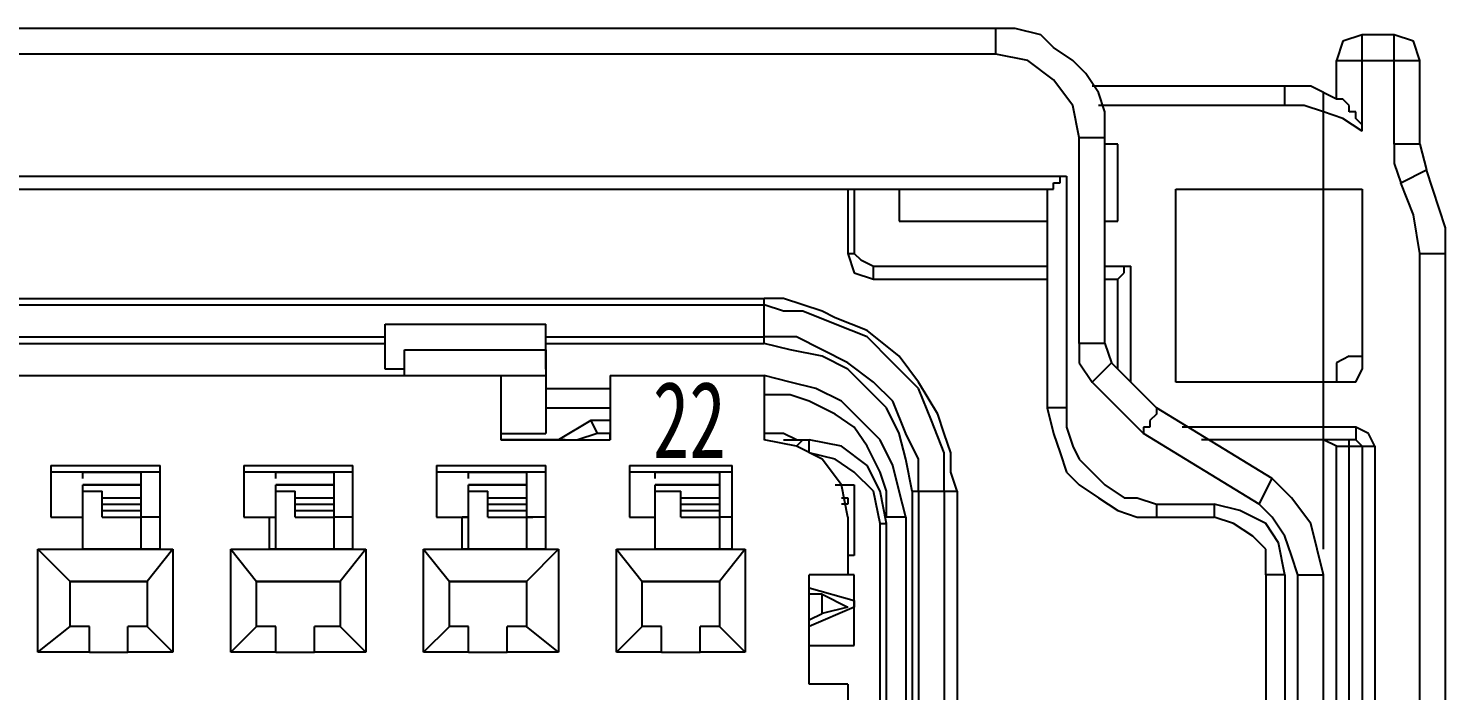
# Model space of a CAD drawing. Header units: inches. Extents: x 47316 to 59086, y 3141 to 11743.
# Drawn here: x 48992.63 to 49029.68, y 7335.3 to 7352.6 of the extents above; entities that cross this region are included whole.
import ezdxf

# ---------------------------------------------------------------- set-up
doc = ezdxf.new("R2010")
doc.units = ezdxf.units.IN
doc.header["$MEASUREMENT"] = 0
doc.styles.add('MtX_FangSong_GB2312', font='')
doc.styles.get("Standard").update_dxf_attribs({"font": ''})
doc.styles.get('MtX_FangSong_GB2312').set_extended_font_data('FangSong_GB2312')
doc.styles.get('Standard').set_extended_font_data('SimSun')
doc.linetypes.add('_VeSys_Busbar', pattern='A,0.0001,-0.125,["=",Standard,S=0.35,R=0,X=-0.15,Y=-0.175],-0.125', length=0.2501)

msp = doc.modelspace()

# ---------------------------------------------------------------- linework, layer by layer
at = {"color": 0, "linetype": 'Continuous', "lineweight": -3}
for p, q in [((49017.919, 7352.601), (48961.471, 7352.601)), ((49017.919, 7351.929), (49017.919, 7352.601)), ((49018.423, 7352.601), (49017.919, 7352.601)), ((49019.095, 7352.433), (49018.423, 7352.601)), ((49019.431, 7352.097), (49019.095, 7352.433)), ((49026.991, 7352.265), (49026.823, 7351.761)), ((49027.495, 7352.433), (49026.991, 7352.265)), ((49027.495, 7349.913), (49027.495, 7352.433)), ((49028.335, 7352.433), (49027.495, 7352.433)), ((49027.495, 7352.433), (49027.495, 7352.433)), ((49028.335, 7349.577), (49028.335, 7352.433)), ((49028.839, 7352.265), (49028.335, 7352.433)), ((49029.007, 7351.761), (49028.839, 7352.265)), ((49017.919, 7351.929), (48961.471, 7351.929)), ((49018.759, 7351.761), (49017.919, 7351.929)), ((49019.431, 7351.257), (49018.759, 7351.761)), ((49019.935, 7351.761), (49019.431, 7352.097)), ((49020.271, 7351.425), (49019.935, 7351.761)), ((49026.823, 7351.761), (49029.007, 7351.761)), ((49026.823, 7350.753), (49026.823, 7351.761)), ((49029.007, 7349.577), (49029.007, 7351.761)), ((49029.007, 7351.761), (49029.007, 7351.761)), ((49020.607, 7350.921), (49020.271, 7351.425)), ((49019.935, 7350.585), (49019.431, 7351.257)), ((49025.479, 7351.089), (49020.439, 7351.089)), ((49025.479, 7350.585), (49025.479, 7351.089)), ((49026.151, 7351.089), (49025.479, 7351.089)), ((49026.823, 7350.753), (49026.151, 7351.089)), ((49020.775, 7350.417), (49020.607, 7350.921)), ((49026.487, 7338.993), (49026.487, 7350.921)), ((49026.823, 7350.753), (49026.823, 7350.753)), ((49026.991, 7350.753), (49026.823, 7350.753)), ((49027.159, 7350.585), (49026.991, 7350.753)), ((49026.991, 7350.753), (49026.991, 7350.753)), ((49026.991, 7350.753), (49026.991, 7350.753)), ((49026.991, 7350.753), (49026.991, 7350.753)), ((49020.103, 7349.745), (49019.935, 7350.585)), ((49025.479, 7350.585), (49020.607, 7350.585)), ((49020.775, 7349.745), (49020.775, 7350.417)), ((49025.983, 7350.585), (49025.479, 7350.585)), ((49026.487, 7350.417), (49025.983, 7350.585)), ((49026.991, 7350.249), (49026.487, 7350.417)), ((49027.159, 7350.417), (49027.159, 7350.585)), ((49027.159, 7350.585), (49027.159, 7350.585)), ((49027.159, 7350.585), (49027.159, 7350.585)), ((49027.327, 7350.417), (49027.159, 7350.417)), ((49027.327, 7350.249), (49027.327, 7350.417)), ((49027.327, 7350.417), (49027.327, 7350.417)), ((49027.495, 7349.913), (49026.991, 7350.249)), ((49027.495, 7350.081), (49027.327, 7350.249)), ((49027.327, 7350.249), (49027.327, 7350.249)), ((49027.495, 7349.913), (49027.495, 7350.081)), ((49027.495, 7350.081), (49027.495, 7350.081)), ((49027.495, 7349.913), (49027.495, 7349.913)), ((49020.103, 7349.745), (49020.775, 7349.745)), ((49020.103, 7344.369), (49020.103, 7349.745)), ((49020.103, 7349.745), (49020.103, 7349.745)), ((49020.775, 7344.369), (49020.775, 7349.745)), ((49020.775, 7349.745), (49020.775, 7349.745)), ((49021.111, 7349.577), (49020.775, 7349.577)), ((49021.111, 7347.561), (49021.111, 7349.577)), ((49029.007, 7349.577), (49028.335, 7349.577)), ((49028.335, 7349.577), (49028.335, 7349.577)), ((49028.335, 7349.577), (49028.335, 7349.073)), ((49029.007, 7349.577), (49029.007, 7349.577)), ((49029.007, 7349.577), (49029.175, 7348.905)), ((49028.335, 7349.073), (49028.503, 7348.569)), ((49028.503, 7348.569), (49029.175, 7348.905)), ((49029.343, 7348.401), (49029.175, 7348.905)), ((48959.623, 7348.737), (49019.767, 7348.737)), ((49019.431, 7348.401), (49019.431, 7348.569)), ((49019.431, 7348.569), (49019.431, 7348.569)), ((49019.431, 7348.569), (49019.599, 7348.569)), ((49019.599, 7348.569), (49019.599, 7348.737)), ((49019.599, 7348.737), (49019.599, 7348.737)), ((49019.599, 7348.737), (49019.767, 7348.737)), ((49019.599, 7348.569), (49019.599, 7348.569)), ((49019.767, 7348.737), (49019.767, 7342.689)), ((49019.767, 7348.737), (49019.767, 7348.737)), ((49028.839, 7347.729), (49028.503, 7348.569)), ((48959.959, 7348.401), (49019.263, 7348.401)), ((49014.055, 7348.401), (49014.055, 7346.721)), ((49014.223, 7348.401), (49014.223, 7346.721)), ((49015.399, 7348.401), (49015.399, 7347.561)), ((49019.263, 7348.401), (49019.263, 7342.689)), ((49019.263, 7348.401), (49019.431, 7348.401)), ((49019.431, 7348.401), (49019.431, 7348.401)), ((49022.623, 7348.401), (49027.495, 7348.401)), ((49022.623, 7343.361), (49022.623, 7348.401)), ((49027.495, 7348.401), (49027.495, 7343.697)), ((49029.511, 7347.897), (49029.343, 7348.401)), ((49029.007, 7346.721), (49028.839, 7347.729)), ((49029.679, 7347.393), (49029.511, 7347.897)), ((49015.399, 7347.561), (49019.263, 7347.561)), ((49020.775, 7347.561), (49021.111, 7347.561)), ((49029.679, 7346.721), (49029.679, 7347.393)), ((49014.055, 7346.721), (49014.223, 7346.721)), ((49014.055, 7346.721), (49014.055, 7346.721)), ((49014.055, 7346.721), (49014.223, 7346.217)), ((49014.223, 7346.721), (49014.223, 7346.721)), ((49014.223, 7346.721), (49014.391, 7346.553)), ((49029.007, 7346.721), (49029.679, 7346.721)), ((49029.007, 7318.497), (49029.007, 7346.721)), ((49029.007, 7346.721), (49029.007, 7346.721)), ((49029.679, 7318.497), (49029.679, 7346.721)), ((49029.679, 7346.721), (49029.679, 7346.721)), ((49014.223, 7346.217), (49014.727, 7346.049)), ((49014.391, 7346.553), (49014.727, 7346.385)), ((49014.727, 7346.385), (49019.263, 7346.385)), ((49014.727, 7346.049), (49014.727, 7346.385)), ((49020.775, 7346.385), (49021.447, 7346.385)), ((49021.111, 7346.049), (49021.279, 7346.217)), ((49021.279, 7346.217), (49021.279, 7346.385)), ((49021.279, 7346.385), (49021.447, 7346.385)), ((49021.279, 7346.217), (49021.279, 7346.217)), ((49021.279, 7346.217), (49021.279, 7346.217)), ((49021.279, 7346.217), (49021.279, 7346.217)), ((49021.279, 7346.217), (49021.279, 7346.217)), ((49021.447, 7343.361), (49021.447, 7346.385)), ((49021.447, 7346.385), (49021.447, 7346.385)), ((49014.727, 7346.049), (49019.263, 7346.049)), ((49020.775, 7346.049), (49021.111, 7346.049)), ((49021.111, 7343.697), (49021.111, 7346.049)), ((49021.111, 7346.049), (49021.111, 7346.049)), ((49021.111, 7346.049), (49021.111, 7346.049)), ((48966.847, 7345.545), (49011.871, 7345.545)), ((49011.871, 7344.369), (49011.871, 7345.545)), ((49012.375, 7345.545), (49011.871, 7345.545)), ((49012.879, 7345.377), (49012.375, 7345.545)), ((48966.847, 7345.377), (49011.871, 7345.377)), ((49012.375, 7345.209), (49011.871, 7345.377)), ((49012.879, 7345.209), (49012.375, 7345.209)), ((49013.383, 7345.209), (49012.879, 7345.377)), ((49013.719, 7344.873), (49012.879, 7345.209)), ((49013.719, 7345.041), (49013.383, 7345.209)), ((49001.959, 7343.697), (49001.959, 7344.873)), ((49001.959, 7344.873), (49006.159, 7344.873)), ((49006.159, 7343.697), (49006.159, 7344.873)), ((49014.559, 7344.705), (49013.719, 7345.041)), ((49014.559, 7344.537), (49013.719, 7344.873)), ((48991.543, 7344.537), (49001.959, 7344.537)), ((48991.543, 7344.369), (49001.959, 7344.369)), ((49006.159, 7344.537), (49011.871, 7344.537)), ((49006.159, 7344.369), (49011.871, 7344.369)), ((49012.711, 7344.537), (49011.871, 7344.537)), ((49012.543, 7344.201), (49011.871, 7344.369)), ((49013.383, 7344.201), (49012.711, 7344.537)), ((49015.399, 7344.033), (49014.559, 7344.705)), ((49015.231, 7343.865), (49014.559, 7344.537)), ((49020.775, 7344.369), (49020.103, 7344.369)), ((49020.103, 7344.369), (49020.103, 7344.369)), ((49020.103, 7344.369), (49020.103, 7343.865)), ((49020.775, 7344.369), (49020.775, 7344.369)), ((49020.775, 7344.369), (49020.943, 7343.865)), ((49002.463, 7343.529), (49002.463, 7344.201)), ((49002.463, 7344.201), (49006.159, 7344.201)), ((49006.159, 7344.201), (49006.159, 7342.017)), ((49013.383, 7344.033), (49012.543, 7344.201)), ((49014.055, 7343.865), (49013.383, 7344.201)), ((49014.055, 7343.697), (49013.383, 7344.033)), ((49015.903, 7343.361), (49015.399, 7344.033)), ((49027.159, 7344.033), (49026.823, 7343.865)), ((49027.159, 7344.033), (49027.495, 7344.033)), ((49027.159, 7344.033), (49027.159, 7344.033)), ((49002.463, 7343.697), (49001.959, 7343.697)), ((49006.159, 7343.697), (49006.159, 7343.697)), ((49014.727, 7343.361), (49014.055, 7343.865)), ((49014.559, 7343.193), (49014.055, 7343.697)), ((49015.903, 7343.193), (49015.231, 7343.865)), ((49020.103, 7343.865), (49020.439, 7343.361)), ((49020.439, 7343.361), (49020.943, 7343.865)), ((49022.119, 7342.689), (49020.943, 7343.865)), ((49026.823, 7343.865), (49026.823, 7343.361)), ((49027.327, 7343.361), (49027.495, 7343.697)), ((48972.055, 7343.529), (49006.159, 7343.529)), ((49004.983, 7343.529), (49004.983, 7341.849)), ((49007.839, 7343.529), (49011.871, 7343.529)), ((49007.839, 7343.529), (49007.839, 7341.849)), ((49011.871, 7343.529), (49011.871, 7341.849)), ((49012.543, 7343.361), (49011.871, 7343.529)), ((49013.215, 7343.193), (49012.543, 7343.361)), ((49015.231, 7342.857), (49014.727, 7343.361)), ((49016.407, 7342.521), (49015.903, 7343.361)), ((49021.783, 7342.017), (49020.439, 7343.361)), ((49027.327, 7343.361), (49022.623, 7343.361)), ((49027.327, 7343.361), (49027.327, 7343.361)), ((49006.159, 7343.193), (49007.839, 7343.193)), ((49012.543, 7343.025), (49011.871, 7343.025)), ((49013.047, 7342.857), (49012.543, 7343.025)), ((49013.887, 7342.857), (49013.215, 7343.193)), ((49015.063, 7342.689), (49014.559, 7343.193)), ((49016.239, 7342.353), (49015.903, 7343.193)), ((49006.159, 7342.689), (49007.839, 7342.689)), ((49006.159, 7342.689), (49007.839, 7342.689)), ((49013.719, 7342.521), (49013.047, 7342.857)), ((49014.223, 7342.185), (49013.719, 7342.521)), ((49014.391, 7342.353), (49013.887, 7342.857)), ((49015.399, 7342.017), (49015.063, 7342.689)), ((49015.567, 7342.017), (49015.231, 7342.857)), ((49016.575, 7342.017), (49016.407, 7342.521)), ((49019.767, 7342.689), (49019.263, 7342.689)), ((49019.263, 7342.689), (49019.263, 7342.689)), ((49019.263, 7342.689), (49019.431, 7342.017)), ((49019.767, 7342.689), (49019.767, 7342.689)), ((49019.767, 7342.689), (49019.767, 7342.185)), ((49022.119, 7342.521), (49021.951, 7342.353)), ((49025.143, 7340.841), (49022.119, 7342.689)), ((49022.119, 7342.689), (49022.119, 7342.521)), ((49022.119, 7342.521), (49022.119, 7342.521)), ((49022.119, 7342.521), (49022.119, 7342.521)), ((49007.335, 7342.353), (49006.495, 7341.849)), ((49007.335, 7342.353), (49007.503, 7342.017)), ((49007.503, 7342.353), (49007.335, 7342.353)), ((49007.839, 7342.353), (49007.503, 7342.353)), ((49007.503, 7342.353), (49007.503, 7342.353)), ((49007.839, 7342.185), (49007.839, 7342.017)), ((49014.559, 7341.681), (49014.223, 7342.185)), ((49014.895, 7341.849), (49014.391, 7342.353)), ((49016.575, 7341.513), (49016.239, 7342.353)), ((49019.767, 7342.185), (49019.935, 7341.681)), ((49021.951, 7342.185), (49021.783, 7342.185)), ((49021.783, 7342.185), (49021.783, 7342.185)), ((49021.783, 7342.185), (49021.783, 7342.017)), ((49021.951, 7342.353), (49021.951, 7342.353)), ((49021.951, 7342.353), (49021.951, 7342.353)), ((49021.951, 7342.353), (49021.951, 7342.185)), ((49027.327, 7342.185), (49022.791, 7342.185)), ((49027.327, 7342.185), (49027.327, 7341.849)), ((49027.663, 7342.017), (49027.327, 7342.185)), ((49004.983, 7342.017), (49006.159, 7342.017)), ((49004.983, 7341.849), (49007.839, 7341.849)), ((49004.983, 7341.849), (49006.495, 7341.849)), ((49006.663, 7341.849), (49004.983, 7341.849)), ((49006.495, 7341.849), (49006.495, 7341.849)), ((49007.503, 7342.017), (49006.999, 7341.849)), ((49007.839, 7342.017), (49007.503, 7342.017)), ((49007.839, 7341.849), (49007.839, 7342.017)), ((49012.375, 7342.017), (49011.871, 7342.017)), ((49012.711, 7341.681), (49011.871, 7341.849)), ((49012.711, 7341.849), (49012.375, 7342.017)), ((49012.375, 7341.849), (49013.047, 7341.849)), ((49012.879, 7341.849), (49012.711, 7341.681)), ((49012.711, 7341.849), (49012.711, 7341.849)), ((49013.047, 7341.513), (49013.047, 7341.849)), ((49013.887, 7341.681), (49013.047, 7341.849)), ((49015.231, 7341.177), (49014.895, 7341.849)), ((49015.567, 7341.345), (49015.399, 7342.017)), ((49015.903, 7341.345), (49015.567, 7342.017)), ((49016.743, 7341.513), (49016.575, 7342.017)), ((49019.431, 7342.017), (49019.599, 7341.513)), ((49024.807, 7340.169), (49021.783, 7342.017)), ((49027.327, 7341.849), (49023.295, 7341.849)), ((49026.823, 7341.681), (49026.487, 7341.849)), ((49027.159, 7323.705), (49027.159, 7341.849)), ((49027.495, 7341.681), (49027.327, 7341.849)), ((49027.831, 7341.681), (49027.663, 7342.017)), ((49013.383, 7341.345), (49012.711, 7341.681)), ((49013.719, 7341.345), (49013.047, 7341.513)), ((49014.559, 7341.177), (49013.887, 7341.681)), ((49014.895, 7341.009), (49014.559, 7341.681)), ((49016.575, 7341.009), (49016.575, 7341.513)), ((49016.743, 7341.009), (49016.743, 7341.513)), ((49019.599, 7341.513), (49019.767, 7341.009)), ((49019.935, 7341.681), (49020.103, 7341.345)), ((49026.823, 7341.681), (49027.831, 7341.681)), ((49026.823, 7323.705), (49026.823, 7341.681)), ((49026.823, 7341.681), (49026.823, 7341.681)), ((49027.495, 7341.681), (49027.495, 7334.793)), ((49027.495, 7341.681), (49027.495, 7341.681)), ((49027.831, 7341.681), (49027.831, 7334.457)), ((49027.831, 7341.681), (49027.831, 7341.681)), ((48993.223, 7341.177), (48993.223, 7339.833)), ((48993.223, 7341.177), (48996.079, 7341.177)), ((48996.079, 7338.993), (48996.079, 7341.177)), ((48998.263, 7341.177), (48998.263, 7339.833)), ((48998.263, 7341.177), (49001.119, 7341.177)), ((49001.119, 7338.993), (49001.119, 7341.177)), ((49003.303, 7341.177), (49006.159, 7341.177)), ((49003.303, 7341.177), (49003.303, 7339.833)), ((49006.159, 7338.993), (49006.159, 7341.177)), ((49008.343, 7341.177), (49011.031, 7341.177)), ((49008.343, 7341.177), (49008.343, 7339.833)), ((49011.031, 7338.993), (49011.031, 7341.177)), ((49013.887, 7340.673), (49013.383, 7341.345)), ((49014.223, 7341.009), (49013.719, 7341.345)), ((49014.895, 7340.505), (49014.559, 7341.177)), ((49015.399, 7340.505), (49015.231, 7341.177)), ((49015.735, 7340.505), (49015.567, 7341.345)), ((49015.903, 7340.505), (49015.903, 7341.345)), ((49020.103, 7341.345), (49020.439, 7341.009)), ((48996.079, 7341.009), (48993.223, 7341.009)), ((48994.063, 7341.009), (48995.575, 7341.009)), ((48994.063, 7340.841), (48994.063, 7341.009)), ((48994.063, 7340.673), (48995.575, 7340.673)), ((48994.063, 7338.993), (48994.063, 7340.673)), ((48995.575, 7340.673), (48994.063, 7340.673)), ((48995.575, 7341.009), (48995.575, 7338.993)), ((49001.119, 7341.009), (48998.263, 7341.009)), ((48999.103, 7341.009), (49000.615, 7341.009)), ((48999.103, 7340.841), (48999.103, 7341.009)), ((48999.103, 7340.673), (49000.615, 7340.673)), ((48999.103, 7338.993), (48999.103, 7340.673)), ((49000.615, 7340.673), (48999.103, 7340.673)), ((49000.615, 7341.009), (49000.615, 7338.993)), ((49006.159, 7341.009), (49003.303, 7341.009)), ((49004.143, 7341.009), (49005.655, 7341.009)), ((49004.143, 7340.841), (49004.143, 7341.009)), ((49004.143, 7340.673), (49005.655, 7340.673)), ((49005.655, 7340.673), (49004.143, 7340.673)), ((49004.143, 7338.993), (49004.143, 7340.673)), ((49005.655, 7341.009), (49005.655, 7338.993)), ((49011.031, 7341.009), (49008.343, 7341.009)), ((49009.015, 7341.009), (49010.695, 7341.009)), ((49009.015, 7340.841), (49009.015, 7341.009)), ((49009.015, 7340.673), (49010.695, 7340.673)), ((49010.695, 7340.673), (49009.015, 7340.673)), ((49009.015, 7338.993), (49009.015, 7340.673)), ((49010.695, 7341.009), (49010.695, 7338.993)), ((49013.719, 7340.673), (49014.223, 7340.673)), ((49014.055, 7339.833), (49013.887, 7340.673)), ((49014.727, 7340.505), (49014.223, 7341.009)), ((49014.223, 7340.673), (49014.223, 7338.825)), ((49015.063, 7340.505), (49014.895, 7341.009)), ((49016.575, 7340.505), (49016.575, 7341.009)), ((49016.911, 7340.505), (49016.743, 7341.009)), ((49019.767, 7341.009), (49020.103, 7340.673)), ((49020.103, 7340.673), (49020.607, 7340.337)), ((49020.439, 7341.009), (49020.775, 7340.673)), ((49020.775, 7340.673), (49021.279, 7340.337)), ((49024.807, 7340.169), (49025.143, 7340.841)), ((49025.647, 7340.337), (49025.143, 7340.841)), ((48994.063, 7340.505), (48994.567, 7340.505)), ((48994.567, 7339.833), (48994.567, 7340.505)), ((48994.567, 7340.337), (48995.575, 7340.337)), ((48999.103, 7340.505), (48999.607, 7340.505)), ((48999.607, 7339.833), (48999.607, 7340.505)), ((48999.607, 7340.337), (49000.615, 7340.337)), ((49004.143, 7340.505), (49004.647, 7340.505)), ((49004.647, 7339.833), (49004.647, 7340.505)), ((49004.647, 7340.337), (49005.655, 7340.337)), ((49009.015, 7340.505), (49009.687, 7340.505)), ((49009.687, 7339.833), (49009.687, 7340.505)), ((49009.687, 7340.337), (49010.695, 7340.337)), ((49013.887, 7340.337), (49013.887, 7340.337)), ((49013.887, 7340.337), (49014.055, 7340.337)), ((49014.055, 7340.337), (49014.055, 7340.169)), ((49014.895, 7339.665), (49014.727, 7340.505)), ((49015.063, 7339.665), (49014.895, 7340.505)), ((49015.063, 7339.833), (49015.063, 7340.505)), ((49015.567, 7339.833), (49015.399, 7340.505)), ((49015.735, 7340.505), (49016.911, 7340.505)), ((49015.735, 7340.505), (49015.735, 7324.713)), ((49015.735, 7340.505), (49015.735, 7340.505)), ((49015.903, 7340.505), (49015.903, 7324.713)), ((49015.903, 7340.505), (49015.903, 7340.505)), ((49016.575, 7340.505), (49016.575, 7324.713)), ((49016.575, 7340.505), (49016.575, 7340.505)), ((49016.911, 7340.505), (49016.911, 7324.713)), ((49016.911, 7340.505), (49016.911, 7340.505)), ((49020.607, 7340.337), (49021.111, 7340.001)), ((49021.279, 7340.337), (49021.615, 7340.337)), ((49021.615, 7340.337), (49022.119, 7340.169)), ((49026.151, 7339.665), (49025.647, 7340.337)), ((48994.567, 7340.169), (48995.575, 7340.169)), ((48994.567, 7340.001), (48995.575, 7340.001)), ((48999.607, 7340.169), (49000.615, 7340.169)), ((48999.607, 7340.001), (49000.615, 7340.001)), ((49004.647, 7340.169), (49005.655, 7340.169)), ((49004.647, 7340.001), (49005.655, 7340.001)), ((49009.687, 7340.169), (49010.695, 7340.169)), ((49009.687, 7340.001), (49010.695, 7340.001)), ((49014.055, 7340.169), (49013.887, 7340.169)), ((49021.111, 7340.001), (49021.615, 7339.833)), ((49022.119, 7340.169), (49023.631, 7340.169)), ((49022.119, 7340.169), (49022.119, 7339.833)), ((49023.631, 7340.169), (49023.631, 7339.833)), ((49024.303, 7340.001), (49023.631, 7340.169)), ((49024.975, 7339.665), (49024.303, 7340.001)), ((49025.143, 7339.833), (49024.807, 7340.169)), ((48993.223, 7339.833), (48994.063, 7339.833)), ((48994.063, 7338.993), (48994.063, 7339.833)), ((48994.567, 7339.833), (48995.575, 7339.833)), ((48996.079, 7339.833), (48995.575, 7339.833)), ((48998.263, 7339.833), (48999.103, 7339.833)), ((48998.935, 7338.993), (48998.935, 7339.833)), ((48999.607, 7339.833), (49000.615, 7339.833)), ((49001.119, 7339.833), (49000.615, 7339.833)), ((49003.303, 7339.833), (49004.143, 7339.833)), ((49004.143, 7339.833), (49003.975, 7339.833)), ((49003.975, 7338.993), (49003.975, 7339.833)), ((49004.647, 7339.833), (49005.655, 7339.833)), ((49006.159, 7339.833), (49005.655, 7339.833)), ((49006.159, 7339.833), (49005.655, 7339.833)), ((49005.655, 7339.833), (49005.823, 7339.833)), ((49008.343, 7339.833), (49009.015, 7339.833)), ((49009.015, 7339.833), (49009.015, 7339.833)), ((49009.015, 7338.993), (49009.015, 7339.833)), ((49009.687, 7339.833), (49010.695, 7339.833)), ((49011.031, 7339.833), (49010.695, 7339.833)), ((49011.031, 7339.833), (49010.695, 7339.833)), ((49010.695, 7339.833), (49010.695, 7339.833)), ((49014.055, 7339.833), (49014.055, 7338.321)), ((49014.055, 7339.833), (49014.055, 7339.833)), ((49014.055, 7339.665), (49014.055, 7339.497)), ((49014.895, 7339.665), (49015.063, 7339.665)), ((49014.895, 7325.553), (49014.895, 7339.665)), ((49014.895, 7339.665), (49014.895, 7339.665)), ((49015.567, 7339.833), (49015.063, 7339.833)), ((49015.063, 7339.833), (49015.063, 7339.833)), ((49015.063, 7325.553), (49015.063, 7339.665)), ((49015.063, 7339.665), (49015.063, 7339.665)), ((49015.567, 7339.833), (49015.567, 7325.553)), ((49015.567, 7339.833), (49015.567, 7339.833)), ((49021.615, 7339.833), (49022.119, 7339.833)), ((49022.119, 7339.833), (49023.631, 7339.833)), ((49024.135, 7339.665), (49023.631, 7339.833)), ((49024.639, 7339.329), (49024.135, 7339.665)), ((49025.311, 7339.161), (49024.975, 7339.665)), ((49025.479, 7339.329), (49025.143, 7339.833)), ((49026.319, 7338.993), (49026.151, 7339.665)), ((49014.055, 7339.497), (49014.055, 7339.329)), ((49014.055, 7339.329), (49014.055, 7339.329)), ((49024.975, 7338.993), (49024.639, 7339.329)), ((49025.479, 7338.321), (49025.311, 7339.161)), ((49025.647, 7338.825), (49025.479, 7339.329)), ((48992.887, 7336.305), (48992.887, 7338.993)), ((48992.887, 7338.993), (48993.727, 7338.153)), ((48992.887, 7338.993), (48996.415, 7338.993)), ((48996.079, 7338.993), (48994.063, 7338.993)), ((48994.063, 7338.993), (48995.575, 7338.993)), ((48996.415, 7338.993), (48995.743, 7338.153)), ((48996.415, 7338.993), (48996.415, 7336.305)), ((48997.927, 7336.305), (48997.927, 7338.993)), ((48997.927, 7338.993), (49001.455, 7338.993)), ((48997.927, 7338.993), (48998.599, 7338.153)), ((49001.119, 7338.993), (48998.935, 7338.993)), ((48999.103, 7338.993), (49000.615, 7338.993)), ((49001.455, 7338.993), (49000.783, 7338.153)), ((49001.455, 7338.993), (49001.455, 7336.305)), ((49002.967, 7338.993), (49006.495, 7338.993)), ((49002.967, 7336.305), (49002.967, 7338.993)), ((49002.967, 7338.993), (49003.639, 7338.153)), ((49006.159, 7338.993), (49003.975, 7338.993)), ((49004.143, 7338.993), (49005.655, 7338.993)), ((49006.495, 7338.993), (49005.655, 7338.153)), ((49006.495, 7338.993), (49006.495, 7336.305)), ((49008.007, 7338.993), (49011.367, 7338.993)), ((49008.007, 7336.305), (49008.007, 7338.993)), ((49008.007, 7338.993), (49008.679, 7338.153)), ((49011.031, 7338.993), (49009.015, 7338.993)), ((49009.015, 7338.993), (49010.695, 7338.993)), ((49011.367, 7338.993), (49010.695, 7338.153)), ((49011.367, 7338.993), (49011.367, 7336.305)), ((49014.223, 7338.825), (49014.055, 7338.825)), ((49024.975, 7338.321), (49024.975, 7338.993)), ((49025.815, 7338.321), (49025.647, 7338.825)), ((49026.487, 7338.321), (49026.319, 7338.993)), ((48993.727, 7336.977), (48993.727, 7338.153)), ((48995.743, 7338.153), (48993.727, 7338.153)), ((48993.727, 7338.153), (48995.743, 7338.153)), ((48995.743, 7338.153), (48995.743, 7336.977)), ((49000.783, 7338.153), (48998.599, 7338.153)), ((48998.599, 7338.153), (49000.783, 7338.153)), ((48998.599, 7336.977), (48998.599, 7338.153)), ((49000.783, 7338.153), (49000.783, 7336.977)), ((49005.655, 7338.153), (49003.639, 7338.153)), ((49003.639, 7338.153), (49005.655, 7338.153)), ((49003.639, 7336.977), (49003.639, 7338.153)), ((49005.655, 7338.153), (49005.655, 7336.977)), ((49010.695, 7338.153), (49008.679, 7338.153)), ((49008.679, 7338.153), (49010.695, 7338.153)), ((49008.679, 7336.977), (49008.679, 7338.153)), ((49010.695, 7338.153), (49010.695, 7336.977)), ((49014.055, 7338.321), (49013.047, 7338.321)), ((49013.047, 7335.465), (49013.047, 7338.321)), ((49014.223, 7338.321), (49014.055, 7338.321)), ((49014.223, 7336.473), (49014.223, 7338.321)), ((49025.479, 7338.321), (49024.975, 7338.321)), ((49024.975, 7338.321), (49024.975, 7326.897)), ((49024.975, 7338.321), (49024.975, 7338.321)), ((49025.479, 7338.321), (49025.479, 7326.897)), ((49025.479, 7338.321), (49025.479, 7338.321)), ((49025.815, 7338.321), (49026.487, 7338.321)), ((49025.815, 7326.897), (49025.815, 7338.321)), ((49025.815, 7338.321), (49025.815, 7338.321)), ((49026.487, 7326.897), (49026.487, 7338.321)), ((49026.487, 7338.321), (49026.487, 7338.321)), ((49013.047, 7337.985), (49014.223, 7337.649)), ((49013.047, 7337.817), (49013.047, 7337.985)), ((49013.383, 7337.817), (49013.047, 7337.817)), ((49013.383, 7337.817), (49014.055, 7337.481)), ((49013.383, 7337.313), (49013.383, 7337.817)), ((49013.383, 7337.313), (49013.383, 7337.817)), ((49014.223, 7337.481), (49013.047, 7336.977)), ((49013.047, 7337.145), (49013.383, 7337.313)), ((49014.055, 7337.481), (49013.383, 7337.313)), ((49014.223, 7337.649), (49014.223, 7337.481)), ((48992.887, 7336.305), (48993.727, 7336.977)), ((48994.231, 7336.977), (48993.727, 7336.977)), ((48994.231, 7336.305), (48994.231, 7336.977)), ((48995.239, 7336.305), (48995.239, 7336.977)), ((48995.743, 7336.977), (48995.239, 7336.977)), ((48996.415, 7336.305), (48995.743, 7336.977)), ((48997.927, 7336.305), (48998.599, 7336.977)), ((48999.103, 7336.977), (48998.599, 7336.977)), ((48999.103, 7336.305), (48999.103, 7336.977)), ((49000.783, 7336.977), (49000.111, 7336.977)), ((49000.111, 7336.305), (49000.111, 7336.977)), ((49001.455, 7336.305), (49000.783, 7336.977)), ((49002.967, 7336.305), (49003.639, 7336.977)), ((49004.143, 7336.977), (49003.639, 7336.977)), ((49004.143, 7336.305), (49004.143, 7336.977)), ((49005.655, 7336.977), (49005.151, 7336.977)), ((49005.151, 7336.305), (49005.151, 7336.977)), ((49006.495, 7336.305), (49005.655, 7336.977)), ((49008.007, 7336.305), (49008.679, 7336.977)), ((49009.183, 7336.977), (49008.679, 7336.977)), ((49009.183, 7336.305), (49009.183, 7336.977)), ((49010.695, 7336.977), (49010.191, 7336.977)), ((49010.191, 7336.305), (49010.191, 7336.977)), ((49011.367, 7336.305), (49010.695, 7336.977)), ((49013.047, 7336.977), (49013.047, 7337.145)), ((48994.231, 7336.305), (48992.887, 7336.305)), ((48994.231, 7336.305), (48995.239, 7336.305)), ((48996.415, 7336.305), (48995.239, 7336.305)), ((48999.103, 7336.305), (48997.927, 7336.305)), ((48999.103, 7336.305), (49000.111, 7336.305)), ((49001.455, 7336.305), (49000.111, 7336.305)), ((49004.143, 7336.305), (49002.967, 7336.305)), ((49004.143, 7336.305), (49005.151, 7336.305)), ((49006.495, 7336.305), (49005.151, 7336.305)), ((49009.183, 7336.305), (49008.007, 7336.305)), ((49009.183, 7336.305), (49010.191, 7336.305)), ((49011.367, 7336.305), (49010.191, 7336.305)), ((49013.047, 7336.473), (49014.223, 7336.473)), ((49014.055, 7335.465), (49013.047, 7335.465)), ((49014.055, 7335.465), (49014.055, 7329.753))]:
    msp.add_line(p, q, dxfattribs=at)

# ---------------------------------------------------------------- texts
at = {"color": 0, "linetype": '_VeSys_Busbar', "lineweight": -3, "style": 'MtX_FangSong_GB2312', "width": 0.7}
msp.add_text('22', height=2, dxfattribs=at).set_placement((49008.957, 7341.379))

doc.saveas('drawing.dxf')
